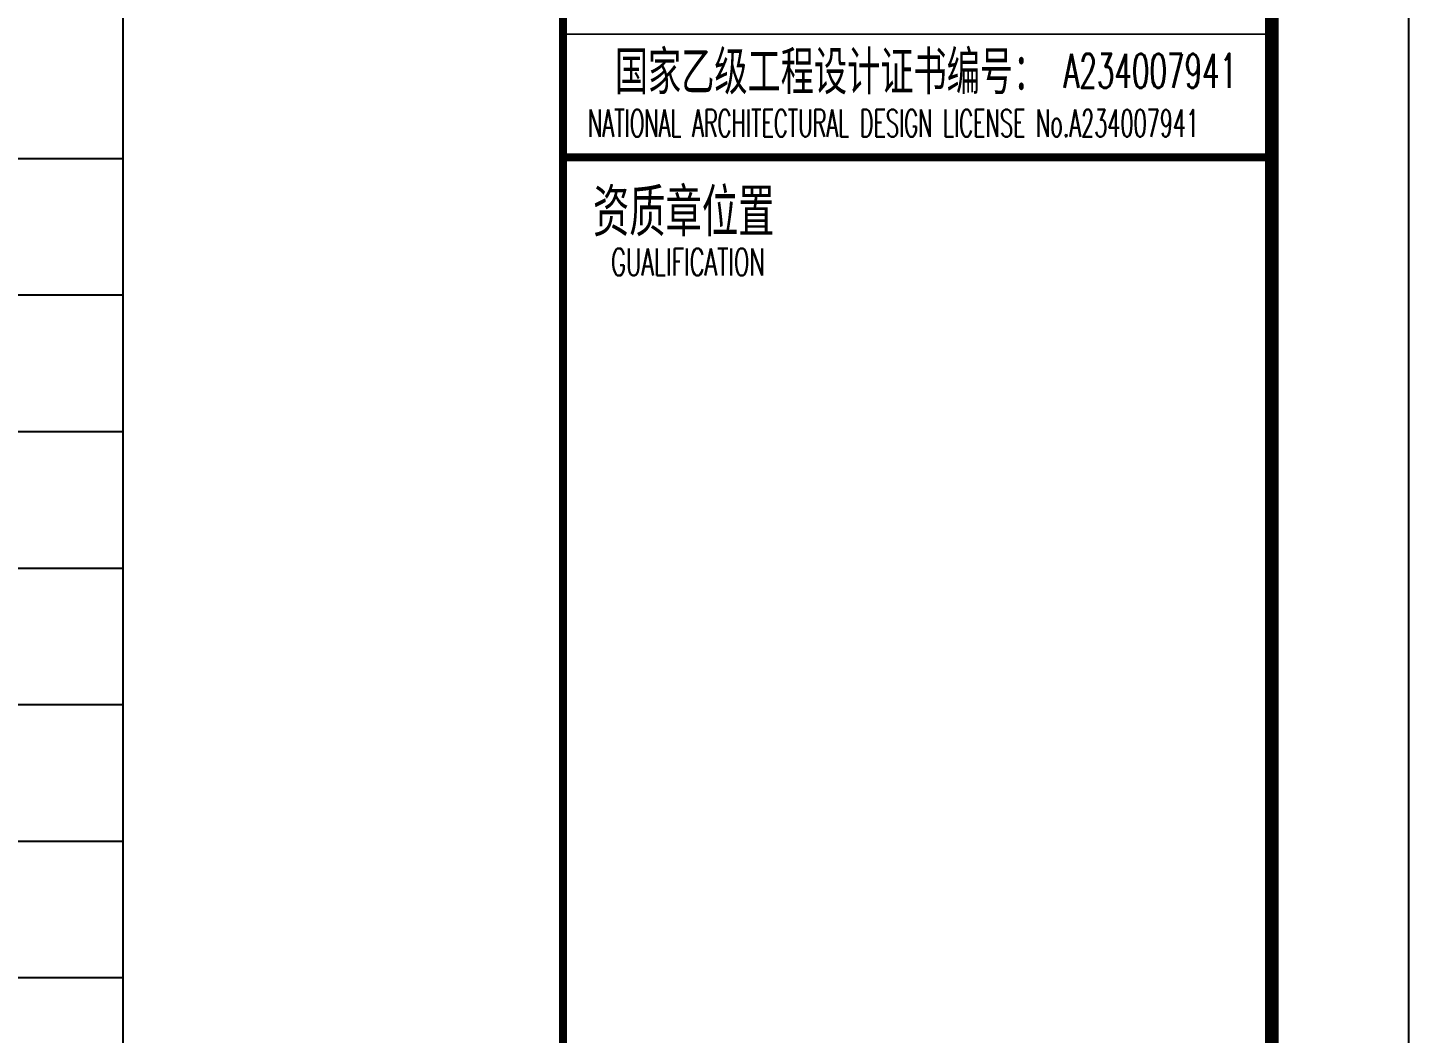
# Model space of a CAD drawing. Extents: x 14207793 to 14719554, y -1675802 to -1228715.
# Drawn here: x 14260023 to 14267167, y -1275583 to -1270382 of the extents above; entities that cross this region are included whole.
import ezdxf

# ---------------------------------------------------------------- set-up
doc = ezdxf.new("R2010")
doc.units = 0
doc.header["$LTSCALE"] = 500
doc.header["$MEASUREMENT"] = 0
doc.linetypes.add('DOTE', pattern=[2.42, 2, -0.2, 0.02, -0.2])
doc.layers.get('0').update_dxf_attribs({"linetype": 'CONTINUOUS'})
for name, color, linetype in [('DOTE', 8, 'DOTE'), ('PUB_TITLE', 4, 'CONTINUOUS'), ('WINDOW', 96, 'CONTINUOUS')]:
    doc.layers.add(name, color=color, linetype=linetype)
doc.styles.add('LLC', font='romans', dxfattribs={"bigfont": 'hzdx'})

msp = doc.modelspace()

# ---------------------------------------------------------------- linework, layer by layer
at = {"color": 4, "const_width": 41.93, "elevation": -914.52}
for points in [[(14262792.41, -1265587.1), (14266461.1, -1265587.1), (14266461.1, -1271052.3), (14262792.41, -1271052.3)], [(14266461.1, -1295152.37), (14262792.41, -1295152.37), (14262792.41, -1271052.3), (14266461.1, -1271052.3)]]:
    msp.add_lwpolyline(points, close=True, dxfattribs=at)
at = {"color": 4, "const_width": 7.86, "elevation": -914.52}
msp.add_lwpolyline([(14262792.41, -1270415.57), (14266461.1, -1270415.57)], dxfattribs=at)
at = {"layer": 'DOTE', "linetype": 'ByBlock'}
for p, q in [((14260516.92, -1302881.76), (14260516.92, -1268234.58)), ((14260516.92, -1302881.76), (14260516.92, -1268234.58)), ((14260516.92, -1302881.76), (14260516.92, -1268234.58)), ((14212812.85, -1271058.58), (14260516.92, -1271058.58)), ((14212812.85, -1271764.58), (14260516.92, -1271764.58)), ((14212812.85, -1272470.58), (14260516.92, -1272470.58)), ((14212812.85, -1273176.58), (14260516.92, -1273176.58)), ((14212812.85, -1273882.58), (14260516.92, -1273882.58)), ((14212812.85, -1274588.58), (14260516.92, -1274588.58)), ((14212812.85, -1275294.58), (14260516.92, -1275294.58))]:
    msp.add_line(p, q, dxfattribs=at)
at = {"layer": 'PUB_TITLE'}
msp.add_line((14262792.41, -1306111.5, -1620.52), (14262792.41, -1265587.1, -1620.52), dxfattribs=at)
msp.add_lwpolyline([(14207792.5, -1306817.5), (14207792.5, -1264881.1), (14267167.1, -1264881.1), (14267167.1, -1306817.5)], close=True, dxfattribs=at)
at = {"layer": 'PUB_TITLE', "const_width": 70.6}
msp.add_lwpolyline([(14209557.5, -1306111.5), (14266461.1, -1306111.5), (14266461.1, -1265587.1), (14209557.5, -1265587.1)], close=True, dxfattribs=at)

# ---------------------------------------------------------------- texts
at = {"layer": 'WINDOW', "color": 4, "style": 'LLC'}
for s, height, width, p in [('国家乙级工程设计证书编号：', 225.92, 0.8, (14263061, -1270726.69, -1620.52)), ('A234007941', 176.5, 0.6, (14265382.68, -1270693.95, -1620.52)), ('NATIONAL ARCHITECTURAL DESIGN LICENSE No.A234007941', 141.2, 0.56, (14262922.2, -1270946.96, -1620.52)), ('资质章位置', 247.1, 0.8, (14262948.16, -1271461.18, -1620.52)), ('GUALIFICATION', 141.2, 0.6, (14263042.19, -1271664.63, -1620.52))]:
    msp.add_text(s, height=height, dxfattribs=dict(at, width=width)).set_placement(p)

doc.saveas('drawing.dxf')
